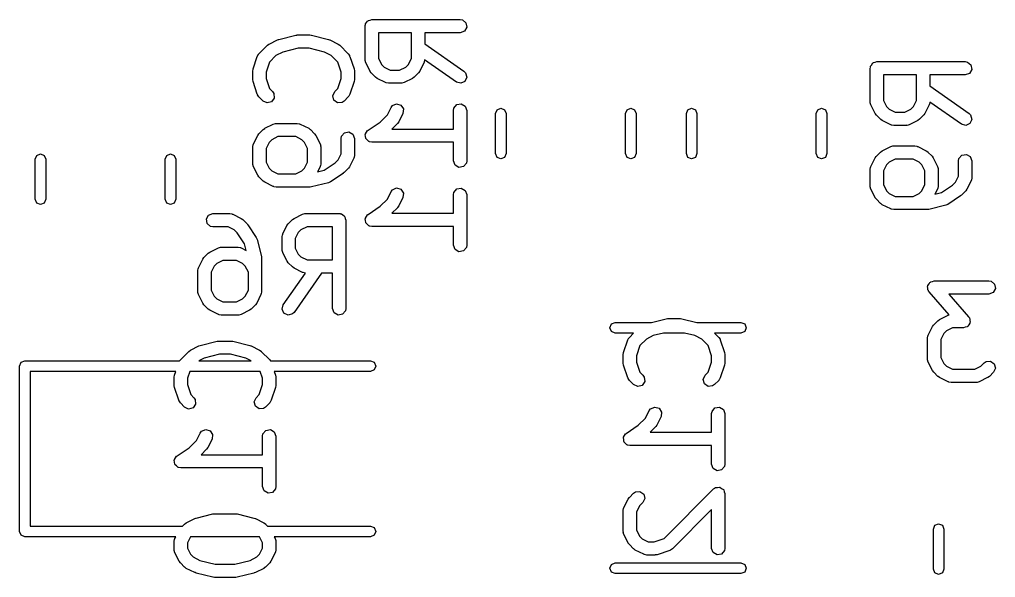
# Model space of a CAD drawing. Extents: x 0.3 to 2.46, y 0.23 to 1.78.
# Drawn here: x 0.8367 to 1.2714, y 0.7224 to 0.9708 of the extents above; entities that cross this region are included whole.
import ezdxf

# ---------------------------------------------------------------- set-up
doc = ezdxf.new("R2010")
doc.units = 0
doc.header["$MEASUREMENT"] = 0
doc.layers.add('BLACK', color=7, linetype='CONTINUOUS')

msp = doc.modelspace()

# ---------------------------------------------------------------- linework, layer by layer
at = {"layer": 'BLACK', "linetype": 'CONTINUOUS'}
for p, q in [((0.990801, 0.968816), (0.991294, 0.969404)), ((0.991294, 0.969404), (0.991678, 0.970068)), ((0.991678, 0.970068), (0.991928, 0.97016)), ((0.991928, 0.97016), (0.992099, 0.970364)), ((0.992099, 0.970364), (0.992855, 0.970497)), ((0.992855, 0.970497), (0.993576, 0.970759)), ((0.993576, 0.970759), (1.03295, 0.970759)), ((1.03295, 0.970759), (1.03396, 0.970581)), ((1.03396, 0.970581), (1.0355, 0.969283)), ((0.990623, 0.967807), (0.99069, 0.96819)), ((0.990623, 0.952808), (0.990623, 0.967807)), ((0.990668, 0.968319), (0.990733, 0.968433)), ((0.99069, 0.96819), (0.990668, 0.968319)), ((0.990733, 0.968433), (0.990801, 0.968816)), ((1.03484, 0.965545), (1.03295, 0.964854)), ((1.03585, 0.967294), (1.03484, 0.965545)), ((1.0355, 0.969283), (1.03585, 0.967294)), ((0.94784, 0.959825), (0.951589, 0.9617)), ((0.951589, 0.9617), (0.952078, 0.961845)), ((0.952078, 0.961845), (0.952194, 0.961923)), ((0.952194, 0.961923), (0.959693, 0.963798)), ((0.959693, 0.963798), (0.960281, 0.96384)), ((0.960281, 0.96384), (0.960409, 0.963886)), ((0.960409, 0.963886), (0.966033, 0.963886)), ((0.966033, 0.963886), (0.966614, 0.963784)), ((0.966614, 0.963784), (0.966749, 0.963798)), ((0.966749, 0.963798), (0.974249, 0.961923)), ((0.974249, 0.961923), (0.974714, 0.961716)), ((0.974714, 0.961716), (0.974853, 0.9617)), ((0.974853, 0.9617), (0.978602, 0.959825)), ((1.01125, 0.964854), (0.996528, 0.964854)), ((0.996528, 0.964854), (0.996528, 0.953505)), ((1.01125, 0.953505), (1.01125, 0.964854)), ((1.03295, 0.964854), (1.01715, 0.964854)), ((1.01715, 0.964854), (1.01715, 0.95997)), ((0.943323, 0.955522), (0.947073, 0.959272)), ((0.947073, 0.959272), (0.947796, 0.959778)), ((0.947796, 0.959778), (0.94784, 0.959825)), ((0.960773, 0.957981), (0.953941, 0.956273)), ((0.96567, 0.957981), (0.960773, 0.957981)), ((0.972502, 0.956273), (0.96567, 0.957981)), ((0.978602, 0.959825), (0.979311, 0.959299)), ((0.979311, 0.959299), (0.97937, 0.959272)), ((0.97937, 0.959272), (0.983119, 0.955522)), ((1.01715, 0.95997), (1.03464, 0.947728)), ((0.940735, 0.948744), (0.94261, 0.954368)), ((0.94261, 0.954368), (0.943098, 0.95527)), ((0.943098, 0.95527), (0.943248, 0.955363)), ((0.943248, 0.955363), (0.943323, 0.955522)), ((0.95091, 0.954757), (0.947992, 0.95184)), ((0.953941, 0.956273), (0.95091, 0.954757)), ((0.975533, 0.954757), (0.972502, 0.956273)), ((0.978451, 0.95184), (0.975533, 0.954757)), ((0.983119, 0.955522), (0.983708, 0.954682)), ((0.983708, 0.954682), (0.983723, 0.954507)), ((0.983723, 0.954507), (0.983833, 0.954368)), ((0.983833, 0.954368), (0.985707, 0.948744)), ((0.990683, 0.952643), (0.990623, 0.952808)), ((0.990642, 0.952471), (0.990683, 0.952643)), ((0.990935, 0.951488), (0.990642, 0.952471)), ((0.996528, 0.953505), (0.997877, 0.950808)), ((1.0099, 0.950808), (1.01125, 0.953505)), ((1.01714, 0.952767), (1.01697, 0.951799)), ((1.03125, 0.94289), (1.01714, 0.952767)), ((1.21782, 0.951749), (1.21854, 0.952012)), ((1.21854, 0.952012), (1.25791, 0.952012)), ((1.25791, 0.952012), (1.25892, 0.951834)), ((0.940583, 0.94781), (0.940737, 0.94868)), ((0.940583, 0.944061), (0.940583, 0.94781)), ((0.940737, 0.94868), (0.940735, 0.948744)), ((0.947992, 0.95184), (0.946489, 0.947331)), ((0.979954, 0.947331), (0.978451, 0.95184)), ((0.985707, 0.948744), (0.985837, 0.947871)), ((0.985837, 0.947871), (0.985859, 0.94781)), ((0.985859, 0.94781), (0.985859, 0.944061)), ((0.992809, 0.947738), (0.990935, 0.951488)), ((0.992856, 0.947694), (0.992809, 0.947738)), ((0.993362, 0.946971), (0.992856, 0.947694)), ((0.997877, 0.950808), (0.999074, 0.949611)), ((0.999074, 0.949611), (1.00177, 0.948262)), ((1.00177, 0.948262), (1.006, 0.948262)), ((1.006, 0.948262), (1.0087, 0.949611)), ((1.0087, 0.949611), (1.0099, 0.950808)), ((1.01496, 0.947738), (1.01444, 0.947029)), ((1.01684, 0.951488), (1.01496, 0.947738)), ((1.01686, 0.951663), (1.01684, 0.951488)), ((1.01697, 0.951799), (1.01686, 0.951663)), ((1.03464, 0.947728), (1.03536, 0.947003)), ((1.21558, 0.949059), (1.21565, 0.949442)), ((1.21558, 0.934061), (1.21558, 0.949059)), ((1.21563, 0.949572), (1.21569, 0.949685)), ((1.21565, 0.949442), (1.21563, 0.949572)), ((1.21569, 0.949685), (1.21576, 0.950069)), ((1.21576, 0.950069), (1.21625, 0.950656)), ((1.21625, 0.950656), (1.21664, 0.951321)), ((1.21664, 0.951321), (1.21689, 0.951412)), ((1.21689, 0.951412), (1.21706, 0.951616)), ((1.21706, 0.951616), (1.21782, 0.951749)), ((1.25892, 0.951834), (1.26046, 0.950535)), ((1.26081, 0.948546), (1.2598, 0.946797)), ((1.26046, 0.950535), (1.26081, 0.948546)), ((0.940605, 0.944), (0.940583, 0.944061)), ((0.940735, 0.943127), (0.940605, 0.944)), ((0.946489, 0.947331), (0.946489, 0.94454)), ((0.946489, 0.94454), (0.947992, 0.940031)), ((0.978451, 0.940032), (0.979954, 0.94454)), ((0.979954, 0.94454), (0.979954, 0.947331)), ((0.985859, 0.944061), (0.985706, 0.943191)), ((0.995237, 0.945096), (0.993362, 0.946971)), ((0.995295, 0.945069), (0.995237, 0.945096)), ((0.996005, 0.944543), (0.995295, 0.945069)), ((0.999754, 0.942668), (0.996005, 0.944543)), ((1.01177, 0.944543), (1.00802, 0.942668)), ((1.01181, 0.94459), (1.01177, 0.944543)), ((1.01254, 0.945096), (1.01181, 0.94459)), ((1.01441, 0.946971), (1.01254, 0.945096)), ((1.01444, 0.947029), (1.01441, 0.946971)), ((1.03589, 0.945052), (1.03503, 0.943222)), ((1.03536, 0.947003), (1.03589, 0.945052)), ((1.23621, 0.946106), (1.22149, 0.946106)), ((1.22149, 0.946106), (1.22149, 0.934758)), ((1.23621, 0.934758), (1.23621, 0.946106)), ((1.25791, 0.946106), (1.24211, 0.946106)), ((1.24211, 0.946106), (1.24211, 0.941222)), ((1.2598, 0.946797), (1.25791, 0.946106)), ((0.94261, 0.937503), (0.940735, 0.943127)), ((0.947992, 0.940031), (0.949374, 0.93865)), ((0.977069, 0.93865), (0.978451, 0.940032)), ((0.985707, 0.943127), (0.983833, 0.937503)), ((0.985706, 0.943191), (0.985707, 0.943127)), ((0.999929, 0.942648), (0.999754, 0.942668)), ((1.00006, 0.942535), (0.999929, 0.942648)), ((1.00107, 0.942357), (1.00006, 0.942535)), ((1.0067, 0.942357), (1.00107, 0.942357)), ((1.00686, 0.942417), (1.0067, 0.942357)), ((1.00704, 0.942376), (1.00686, 0.942417)), ((1.00802, 0.942668), (1.00704, 0.942376)), ((1.0332, 0.942368), (1.03125, 0.94289)), ((1.03503, 0.943222), (1.0332, 0.942368)), ((1.24211, 0.941222), (1.2596, 0.928981)), ((0.942719, 0.937364), (0.94261, 0.937503)), ((0.942735, 0.937189), (0.942719, 0.937364)), ((0.943323, 0.936349), (0.942735, 0.937189)), ((0.945198, 0.934474), (0.943323, 0.936349)), ((0.950138, 0.935797), (0.948979, 0.934143)), ((0.949374, 0.93865), (0.949962, 0.93781)), ((0.949962, 0.93781), (0.950138, 0.935797)), ((0.976215, 0.936819), (0.977069, 0.93865)), ((0.976738, 0.934868), (0.976215, 0.936819)), ((0.978392, 0.93371), (0.976738, 0.934868)), ((0.983119, 0.936349), (0.981245, 0.934474)), ((0.983194, 0.936509), (0.983119, 0.936349)), ((0.983344, 0.936601), (0.983194, 0.936509)), ((0.983833, 0.937503), (0.983344, 0.936601)), ((1.22149, 0.934758), (1.22284, 0.93206)), ((1.23486, 0.93206), (1.23621, 0.934758)), ((0.947028, 0.93362), (0.945198, 0.934474)), ((0.948979, 0.934143), (0.947028, 0.93362)), ((0.980405, 0.933886), (0.978392, 0.93371)), ((0.981245, 0.934474), (0.980405, 0.933886)), ((1.00052, 0.928311), (1.00218, 0.931632)), ((1.00218, 0.931632), (1.00279, 0.932455)), ((1.00279, 0.932455), (1.00465, 0.933259)), ((1.00465, 0.933259), (1.00658, 0.932683)), ((1.00658, 0.932683), (1.0077, 0.930997)), ((1.0077, 0.930997), (1.00747, 0.928991)), ((1.02999, 0.930311), (1.03017, 0.931321)), ((1.02999, 0.922015), (1.02999, 0.930311)), ((1.03017, 0.931321), (1.03147, 0.932868)), ((1.03147, 0.932868), (1.03346, 0.933219)), ((1.03346, 0.933219), (1.03521, 0.932209)), ((1.03521, 0.932209), (1.0359, 0.930311)), ((1.0359, 0.930311), (1.0359, 0.907814)), ((1.0487, 0.92894), (1.04939, 0.93061)), ((1.04939, 0.93061), (1.05106, 0.931302)), ((1.05106, 0.931302), (1.05273, 0.93061)), ((1.05273, 0.93061), (1.05343, 0.92894)), ((1.10657, 0.92894), (1.10727, 0.93061)), ((1.10727, 0.93061), (1.10894, 0.931302)), ((1.10894, 0.931302), (1.11061, 0.93061)), ((1.11061, 0.93061), (1.1113, 0.92894)), ((1.1337, 0.92894), (1.13439, 0.93061)), ((1.13439, 0.93061), (1.13606, 0.931302)), ((1.13606, 0.931302), (1.13773, 0.93061)), ((1.13773, 0.93061), (1.13843, 0.92894)), ((1.19157, 0.92894), (1.19227, 0.93061)), ((1.19227, 0.93061), (1.19394, 0.931302)), ((1.19394, 0.931302), (1.19561, 0.93061)), ((1.19561, 0.93061), (1.1963, 0.92894)), ((1.21564, 0.933895), (1.21558, 0.934061)), ((1.2156, 0.933723), (1.21564, 0.933895)), ((1.2159, 0.93274), (1.2156, 0.933723)), ((1.21777, 0.928991), (1.2159, 0.93274)), ((1.22284, 0.93206), (1.22403, 0.930863)), ((1.22403, 0.930863), (1.22673, 0.929514)), ((1.23096, 0.929514), (1.23366, 0.930863)), ((1.23366, 0.930863), (1.23486, 0.93206)), ((1.2418, 0.93274), (1.23992, 0.928991)), ((1.24182, 0.932916), (1.2418, 0.93274)), ((1.24193, 0.933051), (1.24182, 0.932916)), ((1.2421, 0.934019), (1.24193, 0.933051)), ((1.25621, 0.924143), (1.2421, 0.934019)), ((0.997319, 0.925107), (1.00052, 0.928311)), ((1.00747, 0.928991), (1.00559, 0.925241)), ((1.0487, 0.91106), (1.0487, 0.92894)), ((1.05343, 0.92894), (1.05343, 0.91106)), ((1.10657, 0.91106), (1.10657, 0.92894)), ((1.1113, 0.92894), (1.1113, 0.91106)), ((1.1337, 0.91106), (1.1337, 0.92894)), ((1.13843, 0.92894), (1.13843, 0.91106)), ((1.19157, 0.91106), (1.19157, 0.92894)), ((1.1963, 0.92894), (1.1963, 0.91106)), ((1.21782, 0.928946), (1.21777, 0.928991)), ((1.21832, 0.928223), (1.21782, 0.928946)), ((1.2202, 0.926349), (1.21832, 0.928223)), ((1.22026, 0.926321), (1.2202, 0.926349)), ((1.22097, 0.925795), (1.22026, 0.926321)), ((1.22673, 0.929514), (1.23096, 0.929514)), ((1.2375, 0.926349), (1.23677, 0.925842)), ((1.23937, 0.928223), (1.2375, 0.926349)), ((1.2394, 0.928282), (1.23937, 0.928223)), ((1.23992, 0.928991), (1.2394, 0.928282)), ((1.2596, 0.928981), (1.26032, 0.928256)), ((1.26085, 0.926305), (1.25999, 0.924474)), ((1.26032, 0.928256), (1.26085, 0.926305)), ((0.943323, 0.919902), (0.945198, 0.921777)), ((0.945198, 0.921777), (0.945921, 0.922283)), ((0.945921, 0.922283), (0.945965, 0.92233)), ((0.945965, 0.92233), (0.949715, 0.924205)), ((0.949715, 0.924205), (0.950698, 0.924497)), ((0.950698, 0.924497), (0.950869, 0.924456)), ((0.950869, 0.924456), (0.951035, 0.924516)), ((0.951035, 0.924516), (0.960409, 0.924516)), ((0.960409, 0.924516), (0.961419, 0.924338)), ((0.961419, 0.924338), (0.961554, 0.924225)), ((0.961554, 0.924225), (0.96173, 0.924205)), ((0.96173, 0.924205), (0.965479, 0.92233)), ((0.965479, 0.92233), (0.966188, 0.921804)), ((0.966188, 0.921804), (0.966246, 0.921777)), ((0.966246, 0.921777), (0.968121, 0.919902)), ((0.991938, 0.921519), (0.997319, 0.925107)), ((1.00504, 0.924474), (1.00258, 0.922015)), ((1.00258, 0.922015), (1.02999, 0.922015)), ((1.00506, 0.924532), (1.00504, 0.924474)), ((1.00559, 0.925241), (1.00506, 0.924532)), ((1.22471, 0.923921), (1.22097, 0.925795)), ((1.22489, 0.923901), (1.22471, 0.923921)), ((1.22503, 0.923787), (1.22489, 0.923901)), ((1.22604, 0.923609), (1.22503, 0.923787)), ((1.23166, 0.923609), (1.22604, 0.923609)), ((1.23183, 0.923669), (1.23166, 0.923609)), ((1.232, 0.923628), (1.23183, 0.923669)), ((1.23298, 0.923921), (1.232, 0.923628)), ((1.23673, 0.925795), (1.23298, 0.923921)), ((1.23677, 0.925842), (1.23673, 0.925795)), ((1.25816, 0.92362), (1.25621, 0.924143)), ((1.25999, 0.924474), (1.25816, 0.92362)), ((0.940895, 0.915385), (0.94277, 0.919135)), ((0.94277, 0.919135), (0.943296, 0.919844)), ((0.943296, 0.919844), (0.943323, 0.919902)), ((0.949035, 0.917262), (0.947838, 0.916065)), ((0.951732, 0.918611), (0.949035, 0.917262)), ((0.959712, 0.918611), (0.951732, 0.918611)), ((0.962409, 0.917262), (0.959712, 0.918611)), ((0.963607, 0.916065), (0.962409, 0.917262)), ((0.968121, 0.919902), (0.968628, 0.919179)), ((0.968628, 0.919179), (0.968674, 0.919135)), ((0.968674, 0.919135), (0.970549, 0.915385)), ((0.979954, 0.917814), (0.980132, 0.918824)), ((0.979954, 0.911012), (0.979954, 0.917814)), ((0.980132, 0.918824), (0.98143, 0.920371)), ((0.98143, 0.920371), (0.983419, 0.920722)), ((0.983419, 0.920722), (0.985168, 0.919712)), ((0.985168, 0.919712), (0.985859, 0.917814)), ((0.985859, 0.917814), (0.985859, 0.910315)), ((0.990668, 0.919575), (0.990753, 0.919722)), ((0.990816, 0.918731), (0.990668, 0.919575)), ((0.990742, 0.919892), (0.991249, 0.920582)), ((0.990753, 0.919722), (0.990742, 0.919892)), ((0.990872, 0.917876), (0.990816, 0.918731)), ((0.990989, 0.917754), (0.990872, 0.917876)), ((0.991018, 0.917586), (0.990989, 0.917754)), ((0.991675, 0.917035), (0.991018, 0.917586)), ((0.991249, 0.920582), (0.991678, 0.921325)), ((0.991678, 0.921325), (0.991837, 0.921383)), ((0.991837, 0.921383), (0.991938, 0.921519)), ((0.940583, 0.914064), (0.940761, 0.915074)), ((0.940583, 0.906565), (0.940583, 0.914064)), ((0.940761, 0.915074), (0.940875, 0.91521)), ((0.940875, 0.91521), (0.940895, 0.915385)), ((0.947838, 0.916065), (0.946489, 0.913367)), ((0.946489, 0.913367), (0.946489, 0.907262)), ((0.964955, 0.913367), (0.963607, 0.916065)), ((0.964955, 0.907262), (0.964955, 0.913367)), ((0.970549, 0.915385), (0.970841, 0.914402)), ((0.970841, 0.914402), (0.9708, 0.91423)), ((0.9708, 0.91423), (0.970861, 0.914064)), ((0.970861, 0.914064), (0.970861, 0.906565)), ((0.992267, 0.916416), (0.991675, 0.917035)), ((0.992436, 0.916397), (0.992267, 0.916416)), ((0.992566, 0.916288), (0.992436, 0.916397)), ((0.993576, 0.91611), (0.992566, 0.916288)), ((1.02999, 0.91611), (0.993576, 0.91611)), ((1.02999, 0.907814), (1.02999, 0.91611)), ((1.22097, 0.91233), (1.22471, 0.914205)), ((1.22471, 0.914205), (1.2257, 0.914497)), ((1.2257, 0.914497), (1.22587, 0.914456)), ((1.22587, 0.914456), (1.22604, 0.914516)), ((1.22604, 0.914516), (1.23541, 0.914516)), ((1.23541, 0.914516), (1.23642, 0.914338)), ((1.23642, 0.914338), (1.23655, 0.914225)), ((1.23655, 0.914225), (1.23673, 0.914205)), ((1.23673, 0.914205), (1.24048, 0.91233)), ((0.843701, 0.908625), (0.844393, 0.910295)), ((0.843701, 0.890746), (0.843701, 0.908625)), ((0.844393, 0.910295), (0.846063, 0.910987)), ((0.846063, 0.910987), (0.847733, 0.910295)), ((0.847733, 0.910295), (0.848425, 0.908625)), ((0.848425, 0.908625), (0.848425, 0.890746)), ((0.901575, 0.908625), (0.902267, 0.910295)), ((0.901575, 0.890746), (0.901575, 0.908625)), ((0.902267, 0.910295), (0.903937, 0.910987)), ((0.903937, 0.910987), (0.905607, 0.910295)), ((0.905607, 0.910295), (0.906299, 0.908625)), ((0.906299, 0.908625), (0.906299, 0.890746)), ((0.978605, 0.908315), (0.979954, 0.911012)), ((0.985547, 0.908994), (0.983673, 0.905245)), ((0.985567, 0.90917), (0.985547, 0.908994)), ((0.985681, 0.909305), (0.985567, 0.90917)), ((0.985859, 0.910315), (0.985681, 0.909305)), ((1.04939, 0.90939), (1.0487, 0.91106)), ((1.05106, 0.908698), (1.04939, 0.90939)), ((1.05273, 0.90939), (1.05106, 0.908698)), ((1.05343, 0.91106), (1.05273, 0.90939)), ((1.10727, 0.90939), (1.10657, 0.91106)), ((1.10894, 0.908698), (1.10727, 0.90939)), ((1.11061, 0.90939), (1.10894, 0.908698)), ((1.1113, 0.91106), (1.11061, 0.90939)), ((1.13439, 0.90939), (1.1337, 0.91106)), ((1.13606, 0.908698), (1.13439, 0.90939)), ((1.13773, 0.90939), (1.13606, 0.908698)), ((1.13843, 0.91106), (1.13773, 0.90939)), ((1.19227, 0.90939), (1.19157, 0.91106)), ((1.19394, 0.908698), (1.19227, 0.90939)), ((1.19561, 0.90939), (1.19394, 0.908698)), ((1.1963, 0.91106), (1.19561, 0.90939)), ((1.2159, 0.905385), (1.21777, 0.909135)), ((1.21777, 0.909135), (1.2183, 0.909844)), ((1.2183, 0.909844), (1.21832, 0.909902)), ((1.21832, 0.909902), (1.2202, 0.911777)), ((1.2202, 0.911777), (1.22092, 0.912283)), ((1.22092, 0.912283), (1.22097, 0.91233)), ((1.22673, 0.908611), (1.22403, 0.907262)), ((1.23471, 0.908611), (1.22673, 0.908611)), ((1.23741, 0.907262), (1.23471, 0.908611)), ((1.24048, 0.91233), (1.24119, 0.911804)), ((1.24119, 0.911804), (1.24125, 0.911777)), ((1.24125, 0.911777), (1.24312, 0.909902)), ((1.24312, 0.909902), (1.24363, 0.909179)), ((1.24363, 0.909179), (1.24367, 0.909135)), ((1.24367, 0.909135), (1.24555, 0.905385)), ((1.25495, 0.907814), (1.25513, 0.908824)), ((1.25513, 0.908824), (1.25643, 0.910371)), ((1.25643, 0.910371), (1.25842, 0.910722)), ((1.25842, 0.910722), (1.26017, 0.909712)), ((1.26017, 0.909712), (1.26086, 0.907814)), ((0.940644, 0.9064), (0.940583, 0.906565)), ((0.940603, 0.906228), (0.940644, 0.9064)), ((0.940895, 0.905245), (0.940603, 0.906228)), ((0.94277, 0.901495), (0.940895, 0.905245)), ((0.946489, 0.907262), (0.947838, 0.904565)), ((0.947838, 0.904565), (0.949035, 0.903368)), ((0.962409, 0.903368), (0.963607, 0.904565)), ((0.963607, 0.904565), (0.964955, 0.907262)), ((0.970549, 0.905245), (0.969403, 0.902952)), ((0.970569, 0.90542), (0.970549, 0.905245)), ((0.970683, 0.905556), (0.970569, 0.90542)), ((0.970861, 0.906565), (0.970683, 0.905556)), ((0.97232, 0.903682), (0.977276, 0.906985)), ((0.977276, 0.906985), (0.978605, 0.908315)), ((0.983119, 0.904477), (0.981245, 0.902603)), ((0.983147, 0.904536), (0.983119, 0.904477)), ((0.983673, 0.905245), (0.983147, 0.904536)), ((1.03068, 0.905916), (1.02999, 0.907814)), ((1.03243, 0.904906), (1.03068, 0.905916)), ((1.03442, 0.905257), (1.03243, 0.904906)), ((1.03572, 0.906804), (1.03442, 0.905257)), ((1.0359, 0.907814), (1.03572, 0.906804)), ((1.21558, 0.904064), (1.21576, 0.905074)), ((1.21576, 0.905074), (1.21587, 0.90521)), ((1.21587, 0.90521), (1.2159, 0.905385)), ((1.22284, 0.906065), (1.22149, 0.903367)), ((1.22403, 0.907262), (1.22284, 0.906065)), ((1.23861, 0.906065), (1.23741, 0.907262)), ((1.23996, 0.903367), (1.23861, 0.906065)), ((1.24555, 0.905385), (1.24584, 0.904402)), ((1.24584, 0.904402), (1.2458, 0.90423)), ((1.2458, 0.90423), (1.24586, 0.904064)), ((1.25495, 0.901012), (1.25495, 0.907814)), ((1.26086, 0.907814), (1.26086, 0.900315)), ((0.942817, 0.901451), (0.94277, 0.901495)), ((0.943323, 0.900728), (0.942817, 0.901451)), ((0.945198, 0.898853), (0.943323, 0.900728)), ((0.949035, 0.903368), (0.951732, 0.902019)), ((0.951732, 0.902019), (0.959712, 0.902019)), ((0.959712, 0.902019), (0.962409, 0.903368)), ((0.969403, 0.902952), (0.97232, 0.903682)), ((0.980795, 0.902234), (0.97517, 0.898484)), ((0.980876, 0.902345), (0.980795, 0.902234)), ((0.981245, 0.902603), (0.980876, 0.902345)), ((1.21558, 0.896565), (1.21558, 0.904064)), ((1.22149, 0.903367), (1.22149, 0.897262)), ((1.23996, 0.897262), (1.23996, 0.903367)), ((1.24586, 0.904064), (1.24586, 0.896565)), ((1.2536, 0.898315), (1.25495, 0.901012)), ((1.26086, 0.900315), (1.26068, 0.899305)), ((0.945256, 0.898826), (0.945198, 0.898853)), ((0.945965, 0.8983), (0.945256, 0.898826)), ((0.949715, 0.896425), (0.945965, 0.8983)), ((0.94989, 0.896405), (0.949715, 0.896425)), ((0.950025, 0.896292), (0.94989, 0.896405)), ((0.951035, 0.896114), (0.950025, 0.896292)), ((0.966033, 0.896114), (0.951035, 0.896114)), ((0.966162, 0.89616), (0.966033, 0.896114)), ((0.966749, 0.896202), (0.966162, 0.89616)), ((0.974249, 0.898077), (0.966749, 0.896202)), ((0.974263, 0.898086), (0.974249, 0.898077)), ((0.97517, 0.898484), (0.974263, 0.898086)), ((1.00279, 0.89496), (1.00465, 0.895763)), ((1.00465, 0.895763), (1.00658, 0.895187)), ((1.03147, 0.895373), (1.03346, 0.895724)), ((1.03346, 0.895724), (1.03521, 0.894714)), ((1.21564, 0.8964), (1.21558, 0.896565)), ((1.2156, 0.896228), (1.21564, 0.8964)), ((1.2159, 0.895245), (1.2156, 0.896228)), ((1.22149, 0.897262), (1.22284, 0.894565)), ((1.23861, 0.894565), (1.23996, 0.897262)), ((1.24568, 0.895556), (1.24557, 0.89542)), ((1.24586, 0.896565), (1.24568, 0.895556)), ((1.24732, 0.893682), (1.25228, 0.896985)), ((1.25228, 0.896985), (1.2536, 0.898315)), ((1.26055, 0.898994), (1.25867, 0.895245)), ((1.26057, 0.89917), (1.26055, 0.898994)), ((1.26068, 0.899305), (1.26057, 0.89917)), ((1.00052, 0.890815), (1.00218, 0.894136)), ((1.00218, 0.894136), (1.00279, 0.89496)), ((1.00747, 0.891495), (1.00559, 0.887746)), ((1.00658, 0.895187), (1.0077, 0.893502)), ((1.0077, 0.893502), (1.00747, 0.891495)), ((1.02999, 0.892816), (1.03017, 0.893826)), ((1.02999, 0.88452), (1.02999, 0.892816)), ((1.03017, 0.893826), (1.03147, 0.895373)), ((1.03521, 0.894714), (1.0359, 0.892816)), ((1.0359, 0.892816), (1.0359, 0.870319)), ((1.21777, 0.891495), (1.2159, 0.895245)), ((1.21782, 0.891451), (1.21777, 0.891495)), ((1.21832, 0.890728), (1.21782, 0.891451)), ((1.22284, 0.894565), (1.22403, 0.893368)), ((1.22403, 0.893368), (1.22673, 0.892019)), ((1.22673, 0.892019), (1.23471, 0.892019)), ((1.23471, 0.892019), (1.23741, 0.893368)), ((1.23741, 0.893368), (1.23861, 0.894565)), ((1.24555, 0.895245), (1.2444, 0.892952)), ((1.2444, 0.892952), (1.24732, 0.893682)), ((1.24557, 0.89542), (1.24555, 0.895245)), ((1.25579, 0.892234), (1.25017, 0.888484)), ((1.25588, 0.892345), (1.25579, 0.892234)), ((1.25624, 0.892603), (1.25588, 0.892345)), ((1.25812, 0.894477), (1.25624, 0.892603)), ((1.25815, 0.894536), (1.25812, 0.894477)), ((1.25867, 0.895245), (1.25815, 0.894536)), ((0.844393, 0.889075), (0.843701, 0.890746)), ((0.846063, 0.888383), (0.844393, 0.889075)), ((0.847733, 0.889075), (0.846063, 0.888383)), ((0.848425, 0.890746), (0.847733, 0.889075)), ((0.902267, 0.889075), (0.901575, 0.890746)), ((0.903937, 0.888383), (0.902267, 0.889075)), ((0.905607, 0.889075), (0.903937, 0.888383)), ((0.906299, 0.890746), (0.905607, 0.889075)), ((0.991938, 0.884024), (0.997319, 0.887612)), ((0.997319, 0.887612), (1.00052, 0.890815)), ((1.00504, 0.886978), (1.00258, 0.88452)), ((1.00506, 0.887037), (1.00504, 0.886978)), ((1.00559, 0.887746), (1.00506, 0.887037)), ((1.2202, 0.888853), (1.21832, 0.890728)), ((1.22026, 0.888826), (1.2202, 0.888853)), ((1.22097, 0.8883), (1.22026, 0.888826)), ((1.22471, 0.886425), (1.22097, 0.8883)), ((1.24925, 0.888077), (1.24175, 0.886202)), ((1.24926, 0.888086), (1.24925, 0.888077)), ((1.25017, 0.888484), (1.24926, 0.888086)), ((0.919908, 0.881977), (0.920918, 0.883726)), ((0.920918, 0.883726), (0.922816, 0.884417)), ((0.922816, 0.884417), (0.930315, 0.884417)), ((0.930315, 0.884417), (0.931325, 0.884239)), ((0.931325, 0.884239), (0.93146, 0.884125)), ((0.93146, 0.884125), (0.931635, 0.884105)), ((0.931635, 0.884105), (0.935385, 0.88223)), ((0.958991, 0.88223), (0.96274, 0.884105)), ((0.96274, 0.884105), (0.963723, 0.884397)), ((0.963723, 0.884397), (0.963895, 0.884356)), ((0.963895, 0.884356), (0.964061, 0.884417)), ((0.964061, 0.884417), (0.979059, 0.884417)), ((0.979059, 0.884417), (0.979442, 0.884349)), ((0.979442, 0.884349), (0.979572, 0.884372)), ((0.979572, 0.884372), (0.979685, 0.884306)), ((0.979685, 0.884306), (0.980069, 0.884239)), ((0.980069, 0.884239), (0.980656, 0.883745)), ((0.980656, 0.883745), (0.981321, 0.883362)), ((0.981321, 0.883362), (0.981412, 0.883111)), ((0.981412, 0.883111), (0.981616, 0.88294)), ((0.981616, 0.88294), (0.981749, 0.882185)), ((0.990742, 0.882397), (0.991249, 0.883087)), ((0.991249, 0.883087), (0.991678, 0.883829)), ((0.991678, 0.883829), (0.991837, 0.883887)), ((0.991837, 0.883887), (0.991938, 0.884024)), ((1.00258, 0.88452), (1.02999, 0.88452)), ((1.22489, 0.886405), (1.22471, 0.886425)), ((1.22503, 0.886292), (1.22489, 0.886405)), ((1.22604, 0.886114), (1.22503, 0.886292)), ((1.24103, 0.886114), (1.22604, 0.886114)), ((1.24116, 0.88616), (1.24103, 0.886114)), ((1.24175, 0.886202), (1.24116, 0.88616)), ((0.920259, 0.879987), (0.919908, 0.881977)), ((0.921806, 0.878689), (0.920259, 0.879987)), ((0.922816, 0.878511), (0.921806, 0.878689)), ((0.929618, 0.878511), (0.922816, 0.878511)), ((0.932315, 0.877162), (0.929618, 0.878511)), ((0.935385, 0.88223), (0.936094, 0.881704)), ((0.936094, 0.881704), (0.936152, 0.881677)), ((0.936152, 0.881677), (0.938027, 0.879802)), ((0.938027, 0.879802), (0.938285, 0.879434)), ((0.938285, 0.879434), (0.938396, 0.879352)), ((0.938396, 0.879352), (0.942146, 0.873728)), ((0.953921, 0.875285), (0.955795, 0.879035)), ((0.955795, 0.879035), (0.956321, 0.879744)), ((0.956321, 0.879744), (0.956349, 0.879802)), ((0.956349, 0.879802), (0.958223, 0.881677)), ((0.958223, 0.881677), (0.958946, 0.882183)), ((0.958946, 0.882183), (0.958991, 0.88223)), ((0.964758, 0.878511), (0.96206, 0.877162)), ((0.976106, 0.878511), (0.964758, 0.878511)), ((0.976106, 0.863794), (0.976106, 0.878511)), ((0.981749, 0.882185), (0.982012, 0.881464)), ((0.982012, 0.881464), (0.982012, 0.842094)), ((0.990668, 0.88208), (0.990753, 0.882227)), ((0.990816, 0.881236), (0.990668, 0.88208)), ((0.990753, 0.882227), (0.990742, 0.882397)), ((0.990872, 0.880381), (0.990816, 0.881236)), ((0.990989, 0.880258), (0.990872, 0.880381)), ((0.991018, 0.880091), (0.990989, 0.880258)), ((0.991675, 0.87954), (0.991018, 0.880091)), ((0.992267, 0.87892), (0.991675, 0.87954)), ((0.992436, 0.878902), (0.992267, 0.87892)), ((0.992566, 0.878793), (0.992436, 0.878902)), ((0.993576, 0.878615), (0.992566, 0.878793)), ((1.02999, 0.878615), (0.993576, 0.878615)), ((1.02999, 0.870319), (1.02999, 0.878615)), ((0.933644, 0.875833), (0.932315, 0.877162)), ((0.936948, 0.870878), (0.933644, 0.875833)), ((0.942146, 0.873728), (0.942544, 0.87282)), ((0.953609, 0.873965), (0.953787, 0.874975)), ((0.953609, 0.86834), (0.953609, 0.873965)), ((0.953787, 0.874975), (0.9539, 0.87511)), ((0.9539, 0.87511), (0.953921, 0.875285)), ((0.960863, 0.875965), (0.959514, 0.873268)), ((0.96206, 0.877162), (0.960863, 0.875965)), ((0.925245, 0.869107), (0.926228, 0.869399)), ((0.926228, 0.869399), (0.926399, 0.869358)), ((0.926399, 0.869358), (0.926565, 0.869418)), ((0.926565, 0.869418), (0.934064, 0.869418)), ((0.934064, 0.869418), (0.935074, 0.86924)), ((0.937677, 0.86796), (0.936948, 0.870878)), ((0.942544, 0.87282), (0.942553, 0.872806)), ((0.942553, 0.872806), (0.944428, 0.865307)), ((0.959514, 0.873268), (0.959514, 0.869038)), ((1.03068, 0.868421), (1.02999, 0.870319)), ((1.0359, 0.870319), (1.03572, 0.869309)), ((0.918853, 0.864804), (0.920728, 0.866679)), ((0.920728, 0.866679), (0.921451, 0.867185)), ((0.921451, 0.867185), (0.921495, 0.867232)), ((0.921495, 0.867232), (0.925245, 0.869107)), ((0.935074, 0.86924), (0.93521, 0.869127)), ((0.93521, 0.869127), (0.935385, 0.869107)), ((0.935385, 0.869107), (0.937677, 0.86796)), ((0.944428, 0.865307), (0.94447, 0.864719)), ((0.953669, 0.868175), (0.953609, 0.86834)), ((0.953628, 0.868003), (0.953669, 0.868175)), ((0.953921, 0.86702), (0.953628, 0.868003)), ((0.955795, 0.86327), (0.953921, 0.86702)), ((0.959514, 0.869038), (0.960863, 0.86634)), ((0.960863, 0.86634), (0.96206, 0.865143)), ((0.96206, 0.865143), (0.964758, 0.863794)), ((1.03243, 0.867411), (1.03068, 0.868421)), ((1.03442, 0.867762), (1.03243, 0.867411)), ((1.03572, 0.869309), (1.03442, 0.867762)), ((0.916425, 0.860287), (0.9183, 0.864037)), ((0.9183, 0.864037), (0.918826, 0.864746)), ((0.918826, 0.864746), (0.918853, 0.864804)), ((0.923368, 0.860967), (0.922019, 0.85827)), ((0.924565, 0.862164), (0.923368, 0.860967)), ((0.927262, 0.863513), (0.924565, 0.862164)), ((0.933367, 0.863513), (0.927262, 0.863513)), ((0.936065, 0.862164), (0.933367, 0.863513)), ((0.937262, 0.860967), (0.936065, 0.862164)), ((0.938611, 0.85827), (0.937262, 0.860967)), ((0.94447, 0.864719), (0.944516, 0.864591)), ((0.944516, 0.864591), (0.944516, 0.849593)), ((0.955842, 0.863226), (0.955795, 0.86327)), ((0.956349, 0.862503), (0.955842, 0.863226)), ((0.958223, 0.860628), (0.956349, 0.862503)), ((0.964758, 0.863794), (0.976106, 0.863794)), ((0.916114, 0.858967), (0.916292, 0.859977)), ((0.916114, 0.849593), (0.916114, 0.858967)), ((0.916292, 0.859977), (0.916405, 0.860112)), ((0.916405, 0.860112), (0.916425, 0.860287)), ((0.922019, 0.85827), (0.922019, 0.85029)), ((0.938611, 0.85029), (0.938611, 0.85827)), ((0.954143, 0.843787), (0.964019, 0.857896)), ((0.958282, 0.860601), (0.958223, 0.860628)), ((0.958991, 0.860075), (0.958282, 0.860601)), ((0.971222, 0.857889), (0.958981, 0.8404)), ((0.96274, 0.8582), (0.958991, 0.860075)), ((0.962916, 0.85818), (0.96274, 0.8582)), ((0.963051, 0.858067), (0.962916, 0.85818)), ((0.964019, 0.857896), (0.963051, 0.858067)), ((0.976106, 0.857889), (0.971222, 0.857889)), ((0.976106, 0.842094), (0.976106, 0.857889)), ((1.24116, 0.851977), (1.24128, 0.852181)), ((1.24127, 0.852416), (1.24177, 0.853036)), ((1.24128, 0.852181), (1.24127, 0.852416)), ((1.24177, 0.853036), (1.24217, 0.853726)), ((1.24217, 0.853726), (1.24239, 0.853806)), ((1.24239, 0.853806), (1.24254, 0.85399)), ((1.24254, 0.85399), (1.24332, 0.854144)), ((1.24332, 0.854144), (1.24407, 0.854417)), ((1.24407, 0.854417), (1.26844, 0.854417)), ((1.26844, 0.854417), (1.26945, 0.854239)), ((1.26945, 0.854239), (1.271, 0.85294)), ((1.271, 0.85294), (1.27135, 0.850951)), ((0.916174, 0.849427), (0.916114, 0.849593)), ((0.916133, 0.849255), (0.916174, 0.849427)), ((0.916425, 0.848272), (0.916133, 0.849255)), ((0.9183, 0.844523), (0.916425, 0.848272)), ((0.922019, 0.85029), (0.923368, 0.847592)), ((0.937262, 0.847592), (0.938611, 0.85029)), ((0.944205, 0.848272), (0.94233, 0.844523)), ((0.944225, 0.848448), (0.944205, 0.848272)), ((0.944338, 0.848583), (0.944225, 0.848448)), ((0.944516, 0.849593), (0.944338, 0.848583)), ((1.2413, 0.851193), (1.24116, 0.851977)), ((1.24131, 0.850397), (1.2413, 0.851193)), ((1.24149, 0.850108), (1.24131, 0.850397)), ((1.24151, 0.849987), (1.24149, 0.850108)), ((1.24161, 0.849899), (1.24151, 0.849987)), ((1.24184, 0.849519), (1.24161, 0.849899)), ((1.25081, 0.839274), (1.24184, 0.849519)), ((1.26844, 0.848511), (1.25057, 0.848511)), ((1.25057, 0.848511), (1.25941, 0.83841)), ((1.27034, 0.849202), (1.26844, 0.848511)), ((1.27135, 0.850951), (1.27034, 0.849202)), ((0.918347, 0.844479), (0.9183, 0.844523)), ((0.918853, 0.843755), (0.918347, 0.844479)), ((0.920728, 0.841881), (0.918853, 0.843755)), ((0.923368, 0.847592), (0.924565, 0.846395)), ((0.924565, 0.846395), (0.927262, 0.845046)), ((0.927262, 0.845046), (0.933367, 0.845046)), ((0.933367, 0.845046), (0.936065, 0.846395)), ((0.936065, 0.846395), (0.937262, 0.847592)), ((0.941777, 0.843755), (0.939902, 0.841881)), ((0.941804, 0.843814), (0.941777, 0.843755)), ((0.94233, 0.844523), (0.941804, 0.843814)), ((0.95362, 0.841836), (0.954143, 0.843787)), ((0.920786, 0.841853), (0.920728, 0.841881)), ((0.921495, 0.841327), (0.920786, 0.841853)), ((0.925245, 0.839453), (0.921495, 0.841327)), ((0.92542, 0.839433), (0.925245, 0.839453)), ((0.925555, 0.839319), (0.92542, 0.839433)), ((0.926565, 0.839141), (0.925555, 0.839319)), ((0.934064, 0.839141), (0.926565, 0.839141)), ((0.93423, 0.839201), (0.934064, 0.839141)), ((0.934402, 0.83916), (0.93423, 0.839201)), ((0.935385, 0.839453), (0.934402, 0.83916)), ((0.939134, 0.841327), (0.935385, 0.839453)), ((0.939179, 0.841374), (0.939134, 0.841327)), ((0.939902, 0.841881), (0.939179, 0.841374)), ((0.954474, 0.840006), (0.95362, 0.841836)), ((0.956305, 0.839152), (0.954474, 0.840006)), ((0.958256, 0.839675), (0.956305, 0.839152)), ((0.958981, 0.8404), (0.958256, 0.839675)), ((0.976797, 0.840196), (0.976106, 0.842094)), ((0.978546, 0.839186), (0.976797, 0.840196)), ((0.980535, 0.839537), (0.978546, 0.839186)), ((0.981834, 0.841084), (0.980535, 0.839537)), ((0.982012, 0.842094), (0.981834, 0.841084)), ((1.2465, 0.837232), (1.25024, 0.839107)), ((1.25024, 0.839107), (1.25081, 0.839274)), ((1.09964, 0.833543), (1.10033, 0.835214)), ((1.10033, 0.835214), (1.102, 0.835906)), ((1.102, 0.835906), (1.11813, 0.835906)), ((1.11813, 0.835906), (1.12469, 0.837546)), ((1.12469, 0.837546), (1.12528, 0.837587)), ((1.12528, 0.837587), (1.12541, 0.837634)), ((1.12541, 0.837634), (1.13103, 0.837634)), ((1.13103, 0.837634), (1.13161, 0.837532)), ((1.13161, 0.837532), (1.13175, 0.837546)), ((1.13175, 0.837546), (1.13831, 0.835906)), ((1.13831, 0.835906), (1.158, 0.835906)), ((1.158, 0.835906), (1.15967, 0.835214)), ((1.15967, 0.835214), (1.16036, 0.833543)), ((1.2433, 0.834037), (1.24383, 0.834746)), ((1.24383, 0.834746), (1.24385, 0.834804)), ((1.24385, 0.834804), (1.24573, 0.836679)), ((1.24573, 0.836679), (1.24645, 0.837185)), ((1.24645, 0.837185), (1.2465, 0.837232)), ((1.25949, 0.834893), (1.25909, 0.834204)), ((1.25941, 0.83841), (1.25964, 0.83803)), ((1.25998, 0.835513), (1.25949, 0.834893)), ((1.25964, 0.83803), (1.25975, 0.837942)), ((1.25975, 0.837942), (1.25977, 0.837822)), ((1.25977, 0.837822), (1.25994, 0.837533)), ((1.25994, 0.837533), (1.25996, 0.836737)), ((1.25996, 0.836737), (1.2601, 0.835953)), ((1.2601, 0.835953), (1.25998, 0.835749)), ((1.25998, 0.835749), (1.25998, 0.835513)), ((1.10033, 0.831873), (1.09964, 0.833543)), ((1.102, 0.831181), (1.10033, 0.831873)), ((1.11023, 0.831181), (1.102, 0.831181)), ((1.10832, 0.82927), (1.11023, 0.831181)), ((1.12358, 0.831181), (1.11894, 0.830021)), ((1.13286, 0.831181), (1.12358, 0.831181)), ((1.1375, 0.830021), (1.13286, 0.831181)), ((1.158, 0.831181), (1.14621, 0.831181)), ((1.14621, 0.831181), (1.14812, 0.82927)), ((1.15967, 0.831873), (1.158, 0.831181)), ((1.16036, 0.833543), (1.15967, 0.831873)), ((1.24141, 0.830112), (1.24143, 0.830287)), ((1.24143, 0.830287), (1.2433, 0.834037)), ((1.24837, 0.830967), (1.24702, 0.82827)), ((1.24956, 0.832164), (1.24837, 0.830967)), ((1.25226, 0.833513), (1.24956, 0.832164)), ((1.25719, 0.833513), (1.25226, 0.833513)), ((1.25794, 0.833785), (1.25719, 0.833513)), ((1.25872, 0.83394), (1.25794, 0.833785)), ((1.25887, 0.834123), (1.25872, 0.83394)), ((1.25909, 0.834204), (1.25887, 0.834123)), ((0.917194, 0.825671), (0.924693, 0.827546)), ((0.924693, 0.827546), (0.925281, 0.827587)), ((0.925281, 0.827587), (0.925409, 0.827634)), ((0.925409, 0.827634), (0.931033, 0.827634)), ((0.931033, 0.827634), (0.931614, 0.827532)), ((0.931614, 0.827532), (0.931749, 0.827546)), ((0.931749, 0.827546), (0.939249, 0.825671)), ((1.10573, 0.822492), (1.10761, 0.828116)), ((1.10761, 0.828116), (1.1081, 0.829018)), ((1.1081, 0.829018), (1.10825, 0.82911)), ((1.10825, 0.82911), (1.10832, 0.82927)), ((1.11591, 0.828505), (1.11299, 0.825587)), ((1.11894, 0.830021), (1.11591, 0.828505)), ((1.14053, 0.828505), (1.1375, 0.830021)), ((1.14345, 0.825587), (1.14053, 0.828505)), ((1.14812, 0.82927), (1.14871, 0.82843)), ((1.14871, 0.82843), (1.14872, 0.828254)), ((1.14872, 0.828254), (1.14883, 0.828116)), ((1.14883, 0.828116), (1.15071, 0.822492)), ((1.24111, 0.828967), (1.24129, 0.829977)), ((1.24111, 0.819593), (1.24111, 0.828967)), ((1.24129, 0.829977), (1.24141, 0.830112)), ((1.24702, 0.82827), (1.24702, 0.82029)), ((0.908323, 0.81927), (0.912073, 0.82302)), ((0.912073, 0.82302), (0.912796, 0.823526)), ((0.912796, 0.823526), (0.91284, 0.823573)), ((0.91284, 0.823573), (0.916589, 0.825448)), ((0.916589, 0.825448), (0.917078, 0.825593)), ((0.917078, 0.825593), (0.917194, 0.825671)), ((0.925773, 0.821729), (0.918941, 0.820021)), ((0.93067, 0.821729), (0.925773, 0.821729)), ((0.937502, 0.820021), (0.93067, 0.821729)), ((0.939249, 0.825671), (0.939714, 0.825464)), ((0.939714, 0.825464), (0.939853, 0.825448)), ((0.939853, 0.825448), (0.943602, 0.823573)), ((0.943602, 0.823573), (0.944311, 0.823047)), ((0.944311, 0.823047), (0.94437, 0.82302)), ((0.94437, 0.82302), (0.948119, 0.81927)), ((1.10558, 0.821558), (1.10574, 0.822427)), ((1.10574, 0.822427), (1.10573, 0.822492)), ((1.11299, 0.825587), (1.11149, 0.821079)), ((1.14495, 0.821079), (1.14345, 0.825587)), ((1.15071, 0.822492), (1.15084, 0.821619)), ((1.15084, 0.821619), (1.15086, 0.821558)), ((0.836693, 0.816496), (0.837385, 0.818166)), ((0.837385, 0.818166), (0.839055, 0.818858)), ((0.839055, 0.818858), (0.908012, 0.818858)), ((0.908012, 0.818858), (0.908098, 0.819018)), ((0.908098, 0.819018), (0.908248, 0.81911)), ((0.908248, 0.81911), (0.908323, 0.81927)), ((0.918941, 0.820021), (0.916616, 0.818858)), ((0.916616, 0.818858), (0.939826, 0.818858)), ((0.939826, 0.818858), (0.937502, 0.820021)), ((0.948119, 0.81927), (0.948408, 0.818858)), ((0.948408, 0.818858), (0.992992, 0.818858)), ((0.992992, 0.818858), (0.994662, 0.818166)), ((0.994662, 0.818166), (0.995354, 0.816496)), ((1.10558, 0.817808), (1.10558, 0.821558)), ((1.10561, 0.817748), (1.10558, 0.817808)), ((1.10573, 0.816875), (1.10561, 0.817748)), ((1.11149, 0.821079), (1.11149, 0.818288)), ((1.11149, 0.818288), (1.11299, 0.813779)), ((1.14345, 0.813779), (1.14495, 0.818288)), ((1.14495, 0.818288), (1.14495, 0.821079)), ((1.15086, 0.817808), (1.15071, 0.816939)), ((1.15086, 0.821558), (1.15086, 0.817808)), ((1.24117, 0.819427), (1.24111, 0.819593)), ((1.24113, 0.819255), (1.24117, 0.819427)), ((1.24143, 0.818272), (1.24113, 0.819255)), ((1.2433, 0.814523), (1.24143, 0.818272)), ((1.24702, 0.82029), (1.24837, 0.817592)), ((1.24837, 0.817592), (1.24956, 0.816395)), ((1.26481, 0.816395), (1.26635, 0.817931)), ((1.26635, 0.817931), (1.26719, 0.818519)), ((1.26719, 0.818519), (1.2692, 0.818695)), ((1.2692, 0.818695), (1.27086, 0.817537)), ((1.27086, 0.817537), (1.27138, 0.815586)), ((0.836693, 0.742874), (0.836693, 0.816496)), ((0.906282, 0.814134), (0.841417, 0.814134)), ((0.841417, 0.814134), (0.841417, 0.745236)), ((0.905735, 0.812492), (0.906282, 0.814134)), ((0.912507, 0.814134), (0.911489, 0.811079)), ((0.943935, 0.814134), (0.912507, 0.814134)), ((0.944954, 0.811079), (0.943935, 0.814134)), ((0.992992, 0.814134), (0.95016, 0.814134)), ((0.95016, 0.814134), (0.950707, 0.812492)), ((0.994662, 0.814826), (0.992992, 0.814134)), ((0.995354, 0.816496), (0.994662, 0.814826)), ((1.10761, 0.81125), (1.10573, 0.816875)), ((1.11299, 0.813779), (1.11437, 0.812397)), ((1.14207, 0.812397), (1.14345, 0.813779)), ((1.15071, 0.816875), (1.14883, 0.81125)), ((1.15071, 0.816939), (1.15071, 0.816875)), ((1.24335, 0.814479), (1.2433, 0.814523)), ((1.24385, 0.813755), (1.24335, 0.814479)), ((1.24573, 0.811881), (1.24385, 0.813755)), ((1.24956, 0.816395), (1.25226, 0.815046)), ((1.25226, 0.815046), (1.26212, 0.815046)), ((1.26212, 0.815046), (1.26481, 0.816395)), ((1.27053, 0.813755), (1.26865, 0.811881)), ((1.27138, 0.815586), (1.27053, 0.813755)), ((0.905583, 0.811558), (0.905737, 0.812427)), ((0.905583, 0.807808), (0.905583, 0.811558)), ((0.905737, 0.812427), (0.905735, 0.812492)), ((0.911489, 0.811079), (0.911489, 0.808288)), ((0.944954, 0.808288), (0.944954, 0.811079)), ((0.950707, 0.812492), (0.950837, 0.811619)), ((0.950837, 0.811619), (0.950859, 0.811558)), ((0.950859, 0.811558), (0.950859, 0.807808)), ((1.10772, 0.811112), (1.10761, 0.81125)), ((1.10773, 0.810936), (1.10772, 0.811112)), ((1.10832, 0.810096), (1.10773, 0.810936)), ((1.1102, 0.808221), (1.10832, 0.810096)), ((1.11514, 0.809545), (1.11398, 0.807891)), ((1.11437, 0.812397), (1.11496, 0.811557)), ((1.11496, 0.811557), (1.11514, 0.809545)), ((1.14122, 0.810567), (1.14207, 0.812397)), ((1.14174, 0.808616), (1.14122, 0.810567)), ((1.14339, 0.807457), (1.14174, 0.808616)), ((1.14812, 0.810096), (1.14624, 0.808221)), ((1.14819, 0.810256), (1.14812, 0.810096)), ((1.14834, 0.810349), (1.14819, 0.810256)), ((1.14883, 0.81125), (1.14834, 0.810349)), ((1.24579, 0.811853), (1.24573, 0.811881)), ((1.2465, 0.811327), (1.24579, 0.811853)), ((1.25024, 0.809453), (1.2465, 0.811327)), ((1.25042, 0.809433), (1.25024, 0.809453)), ((1.25056, 0.809319), (1.25042, 0.809433)), ((1.25157, 0.809141), (1.25056, 0.809319)), ((1.26281, 0.809141), (1.25157, 0.809141)), ((1.26298, 0.809201), (1.26281, 0.809141)), ((1.26315, 0.80916), (1.26298, 0.809201)), ((1.26413, 0.809453), (1.26315, 0.80916)), ((1.26788, 0.811327), (1.26413, 0.809453)), ((1.26793, 0.811374), (1.26788, 0.811327)), ((1.26865, 0.811881), (1.26793, 0.811374)), ((0.905605, 0.807748), (0.905583, 0.807808)), ((0.905735, 0.806875), (0.905605, 0.807748)), ((0.90761, 0.80125), (0.905735, 0.806875)), ((0.911489, 0.808288), (0.912992, 0.803779)), ((0.943451, 0.803779), (0.944954, 0.808288)), ((0.950707, 0.806875), (0.948833, 0.80125)), ((0.950859, 0.807808), (0.950706, 0.806939)), ((0.950706, 0.806939), (0.950707, 0.806875)), ((1.11203, 0.807368), (1.1102, 0.808221)), ((1.11398, 0.807891), (1.11203, 0.807368)), ((1.1454, 0.807633), (1.14339, 0.807457)), ((1.14624, 0.808221), (1.1454, 0.807633)), ((0.907719, 0.801112), (0.90761, 0.80125)), ((0.907735, 0.800936), (0.907719, 0.801112)), ((0.908323, 0.800096), (0.907735, 0.800936)), ((0.910198, 0.798221), (0.908323, 0.800096)), ((0.912992, 0.803779), (0.914374, 0.802397)), ((0.914374, 0.802397), (0.914962, 0.801557)), ((0.914962, 0.801557), (0.915138, 0.799545)), ((0.941215, 0.800567), (0.942069, 0.802397)), ((0.941738, 0.798616), (0.941215, 0.800567)), ((0.942069, 0.802397), (0.943451, 0.803779)), ((0.948119, 0.800096), (0.946245, 0.798221)), ((0.948194, 0.800256), (0.948119, 0.800096)), ((0.948344, 0.800349), (0.948194, 0.800256)), ((0.948833, 0.80125), (0.948344, 0.800349)), ((0.912028, 0.797368), (0.910198, 0.798221)), ((0.913979, 0.797891), (0.912028, 0.797368)), ((0.915138, 0.799545), (0.913979, 0.797891)), ((0.943392, 0.797457), (0.941738, 0.798616)), ((0.945405, 0.797633), (0.943392, 0.797457)), ((0.946245, 0.798221), (0.945405, 0.797633)), ((1.11548, 0.793311), (1.11714, 0.796632)), ((1.11714, 0.796632), (1.11775, 0.797455)), ((1.11775, 0.797455), (1.11961, 0.798259)), ((1.11961, 0.798259), (1.12154, 0.797683)), ((1.12154, 0.797683), (1.12266, 0.795997)), ((1.12266, 0.795997), (1.12243, 0.793991)), ((1.14495, 0.795311), (1.14513, 0.796321)), ((1.14513, 0.796321), (1.14643, 0.797868)), ((1.14643, 0.797868), (1.14842, 0.798219)), ((1.14842, 0.798219), (1.15017, 0.797209)), ((1.15017, 0.797209), (1.15086, 0.795311)), ((1.11228, 0.790107), (1.11548, 0.793311)), ((1.12243, 0.793991), (1.12055, 0.790241)), ((1.14495, 0.787015), (1.14495, 0.795311)), ((1.15086, 0.795311), (1.15086, 0.772814)), ((0.917144, 0.786632), (0.917755, 0.787455)), ((0.917755, 0.787455), (0.919608, 0.788259)), ((0.919608, 0.788259), (0.921544, 0.787683)), ((0.921544, 0.787683), (0.922657, 0.785997)), ((0.945132, 0.786321), (0.94643, 0.787868)), ((0.94643, 0.787868), (0.948419, 0.788219)), ((0.948419, 0.788219), (0.950168, 0.787209)), ((0.950168, 0.787209), (0.950859, 0.785311)), ((1.1069, 0.786519), (1.11228, 0.790107)), ((1.12, 0.789474), (1.11754, 0.787015)), ((1.11754, 0.787015), (1.14495, 0.787015)), ((1.12003, 0.789532), (1.12, 0.789474)), ((1.12055, 0.790241), (1.12003, 0.789532)), ((0.912279, 0.780107), (0.915483, 0.783311)), ((0.915483, 0.783311), (0.917144, 0.786632)), ((0.922426, 0.783991), (0.920551, 0.780241)), ((0.922657, 0.785997), (0.922426, 0.783991)), ((0.944954, 0.785311), (0.945132, 0.786321)), ((0.944954, 0.777015), (0.944954, 0.785311)), ((0.950859, 0.785311), (0.950859, 0.762814)), ((1.10563, 0.784575), (1.10571, 0.784722)), ((1.10578, 0.783731), (1.10563, 0.784575)), ((1.1057, 0.784892), (1.10621, 0.785582)), ((1.10571, 0.784722), (1.1057, 0.784892)), ((1.10583, 0.782876), (1.10578, 0.783731)), ((1.10595, 0.782754), (1.10583, 0.782876)), ((1.10598, 0.782586), (1.10595, 0.782754)), ((1.10664, 0.782035), (1.10598, 0.782586)), ((1.10621, 0.785582), (1.10664, 0.786325)), ((1.10664, 0.786325), (1.1068, 0.786383)), ((1.1068, 0.786383), (1.1069, 0.786519)), ((0.906898, 0.776519), (0.912279, 0.780107)), ((0.919998, 0.779474), (0.91754, 0.777015)), ((0.920025, 0.779532), (0.919998, 0.779474)), ((0.920551, 0.780241), (0.920025, 0.779532)), ((1.10723, 0.781416), (1.10664, 0.782035)), ((1.1074, 0.781397), (1.10723, 0.781416)), ((1.10753, 0.781288), (1.1074, 0.781397)), ((1.10854, 0.78111), (1.10753, 0.781288)), ((1.14495, 0.78111), (1.10854, 0.78111)), ((1.14495, 0.772814), (1.14495, 0.78111)), ((0.905628, 0.774575), (0.905713, 0.774722)), ((0.905777, 0.773731), (0.905628, 0.774575)), ((0.905702, 0.774892), (0.90621, 0.775582)), ((0.905713, 0.774722), (0.905702, 0.774892)), ((0.90621, 0.775582), (0.906638, 0.776325)), ((0.906638, 0.776325), (0.906798, 0.776383)), ((0.906798, 0.776383), (0.906898, 0.776519)), ((0.91754, 0.777015), (0.944954, 0.777015)), ((0.905832, 0.772876), (0.905777, 0.773731)), ((0.90595, 0.772754), (0.905832, 0.772876)), ((0.905979, 0.772586), (0.90595, 0.772754)), ((0.906636, 0.772035), (0.905979, 0.772586)), ((0.907227, 0.771416), (0.906636, 0.772035)), ((0.907396, 0.771397), (0.907227, 0.771416)), ((0.907526, 0.771288), (0.907396, 0.771397)), ((0.908536, 0.77111), (0.907526, 0.771288)), ((0.944954, 0.77111), (0.908536, 0.77111)), ((0.944954, 0.762814), (0.944954, 0.77111)), ((1.14564, 0.770916), (1.14495, 0.772814)), ((1.14739, 0.769906), (1.14564, 0.770916)), ((1.14938, 0.770257), (1.14739, 0.769906)), ((1.15068, 0.771804), (1.14938, 0.770257)), ((1.15086, 0.772814), (1.15068, 0.771804)), ((0.945644, 0.760916), (0.944954, 0.762814)), ((0.947394, 0.759906), (0.945644, 0.760916)), ((0.950681, 0.761804), (0.949383, 0.760257)), ((0.950859, 0.762814), (0.950681, 0.761804)), ((1.12381, 0.739774), (1.14582, 0.761779)), ((1.14582, 0.761779), (1.14635, 0.762148)), ((1.14635, 0.762148), (1.14643, 0.762248)), ((1.14643, 0.762248), (1.14651, 0.762262)), ((1.14651, 0.762262), (1.14666, 0.762367)), ((1.14666, 0.762367), (1.14754, 0.762444)), ((1.14754, 0.762444), (1.14842, 0.762599)), ((1.14842, 0.762599), (1.14854, 0.762531)), ((1.14854, 0.762531), (1.14867, 0.762543)), ((1.14867, 0.762543), (1.1494, 0.762033)), ((1.1494, 0.762033), (1.15017, 0.761589)), ((1.15017, 0.761589), (1.15021, 0.761462)), ((1.15021, 0.761462), (1.15033, 0.761384)), ((1.15033, 0.761384), (1.15056, 0.760526)), ((0.949383, 0.760257), (0.947394, 0.759906)), ((1.1059, 0.753512), (1.10777, 0.757262)), ((1.10777, 0.757262), (1.1083, 0.757971)), ((1.1083, 0.757971), (1.10832, 0.758029)), ((1.10832, 0.758029), (1.1102, 0.759904)), ((1.1102, 0.759904), (1.11104, 0.760492)), ((1.11104, 0.760492), (1.11305, 0.760668)), ((1.11305, 0.760668), (1.1147, 0.75951)), ((1.11523, 0.757559), (1.11437, 0.755728)), ((1.1147, 0.75951), (1.11523, 0.757559)), ((1.15056, 0.760526), (1.15086, 0.759691)), ((1.15086, 0.759691), (1.15086, 0.735319)), ((1.10558, 0.752192), (1.10576, 0.753202)), ((1.10558, 0.742818), (1.10558, 0.752192)), ((1.10576, 0.753202), (1.10587, 0.753337)), ((1.10587, 0.753337), (1.1059, 0.753512)), ((1.11284, 0.754192), (1.11149, 0.751495)), ((1.11437, 0.755728), (1.11284, 0.754192)), ((1.14495, 0.752562), (1.1275, 0.735106)), ((1.14495, 0.735319), (1.14495, 0.752562)), ((0.910965, 0.746707), (0.914715, 0.748582)), ((0.914715, 0.748582), (0.915203, 0.748727)), ((0.915203, 0.748727), (0.915319, 0.748806)), ((0.915319, 0.748806), (0.922818, 0.750681)), ((0.922818, 0.750681), (0.923406, 0.750722)), ((0.923406, 0.750722), (0.923534, 0.750769)), ((0.923534, 0.750769), (0.932908, 0.750769)), ((0.932908, 0.750769), (0.933488, 0.750666)), ((0.933488, 0.750666), (0.933624, 0.750681)), ((0.933624, 0.750681), (0.941123, 0.748806)), ((0.941123, 0.748806), (0.941589, 0.748598)), ((0.941589, 0.748598), (0.941728, 0.748582)), ((0.941728, 0.748582), (0.945477, 0.746707)), ((1.11149, 0.751495), (1.11149, 0.743515)), ((0.841417, 0.745236), (0.90928, 0.745236)), ((0.90928, 0.745236), (0.910198, 0.746154)), ((0.910198, 0.746154), (0.910921, 0.746661)), ((0.910921, 0.746661), (0.910965, 0.746707)), ((0.945477, 0.746707), (0.946186, 0.746182)), ((0.946186, 0.746182), (0.946245, 0.746154)), ((0.946245, 0.746154), (0.947163, 0.745236)), ((0.947163, 0.745236), (0.992992, 0.745236)), ((0.992992, 0.745236), (0.994662, 0.744544)), ((0.994662, 0.744544), (0.995354, 0.742874)), ((1.11149, 0.743515), (1.11284, 0.740817)), ((1.2437, 0.74394), (1.24439, 0.74561)), ((1.2437, 0.72606), (1.2437, 0.74394)), ((1.24439, 0.74561), (1.24606, 0.746302)), ((1.24606, 0.746302), (1.24773, 0.74561)), ((1.24773, 0.74561), (1.24843, 0.74394)), ((1.24843, 0.74394), (1.24843, 0.72606)), ((0.837385, 0.741204), (0.836693, 0.742874)), ((0.839055, 0.740512), (0.837385, 0.741204)), ((0.90627, 0.740512), (0.839055, 0.740512)), ((0.905583, 0.738442), (0.905761, 0.739452)), ((0.905761, 0.739452), (0.905875, 0.739587)), ((0.905875, 0.739587), (0.905895, 0.739763)), ((0.905895, 0.739763), (0.90627, 0.740512)), ((0.912838, 0.740443), (0.911489, 0.737745)), ((0.912907, 0.740512), (0.912838, 0.740443)), ((0.943535, 0.740512), (0.912907, 0.740512)), ((0.943605, 0.740443), (0.943535, 0.740512)), ((0.944954, 0.737745), (0.943605, 0.740443)), ((0.992992, 0.740512), (0.950173, 0.740512)), ((0.950173, 0.740512), (0.950547, 0.739763)), ((0.950547, 0.739763), (0.95084, 0.73878)), ((0.994662, 0.741204), (0.992992, 0.740512)), ((0.995354, 0.742874), (0.994662, 0.741204)), ((1.10564, 0.742652), (1.10558, 0.742818)), ((1.1056, 0.74248), (1.10564, 0.742652)), ((1.1059, 0.741497), (1.1056, 0.74248)), ((1.10777, 0.737748), (1.1059, 0.741497)), ((1.11284, 0.740817), (1.11403, 0.73962)), ((1.11403, 0.73962), (1.11673, 0.738271)), ((1.11931, 0.738271), (1.12381, 0.739774)), ((0.905583, 0.734693), (0.905583, 0.738442)), ((0.905644, 0.734527), (0.905583, 0.734693)), ((0.911489, 0.737745), (0.911489, 0.73539)), ((0.911489, 0.73539), (0.912838, 0.732692)), ((0.943605, 0.732692), (0.944954, 0.73539)), ((0.944954, 0.73539), (0.944954, 0.737745)), ((0.950859, 0.734693), (0.950681, 0.733683)), ((0.95084, 0.73878), (0.950799, 0.738608)), ((0.950799, 0.738608), (0.950859, 0.738442)), ((0.950859, 0.738442), (0.950859, 0.734693)), ((1.10782, 0.737703), (1.10777, 0.737748)), ((1.10832, 0.73698), (1.10782, 0.737703)), ((1.1102, 0.735106), (1.10832, 0.73698)), ((1.11026, 0.735078), (1.1102, 0.735106)), ((1.11097, 0.734552), (1.11026, 0.735078)), ((1.11673, 0.738271), (1.11931, 0.738271)), ((1.1275, 0.735106), (1.12666, 0.734517)), ((1.14564, 0.733421), (1.14495, 0.735319)), ((1.15086, 0.735319), (1.15068, 0.734309)), ((0.905603, 0.734355), (0.905644, 0.734527)), ((0.905895, 0.733372), (0.905603, 0.734355)), ((0.90777, 0.729623), (0.905895, 0.733372)), ((0.912838, 0.732692), (0.914035, 0.731495)), ((0.914035, 0.731495), (0.917066, 0.72998)), ((0.939377, 0.72998), (0.942408, 0.731495)), ((0.942408, 0.731495), (0.943605, 0.732692)), ((0.950547, 0.733372), (0.948673, 0.729623)), ((0.950567, 0.733547), (0.950547, 0.733372)), ((0.950681, 0.733683), (0.950567, 0.733547)), ((1.11471, 0.732678), (1.11097, 0.734552)), ((1.11489, 0.732658), (1.11471, 0.732678)), ((1.11503, 0.732544), (1.11489, 0.732658)), ((1.11604, 0.732366), (1.11503, 0.732544)), ((1.11978, 0.732366), (1.11604, 0.732366)), ((1.11985, 0.732388), (1.11978, 0.732366)), ((1.12072, 0.732518), (1.11985, 0.732388)), ((1.12634, 0.734392), (1.12072, 0.732518)), ((1.12648, 0.734502), (1.12634, 0.734392)), ((1.12666, 0.734517), (1.12648, 0.734502)), ((1.14739, 0.732411), (1.14564, 0.733421)), ((1.14938, 0.732762), (1.14739, 0.732411)), ((1.15068, 0.734309), (1.14938, 0.732762)), ((0.907817, 0.729578), (0.90777, 0.729623)), ((0.908323, 0.728855), (0.907817, 0.729578)), ((0.910198, 0.72698), (0.908323, 0.728855)), ((0.910256, 0.726953), (0.910198, 0.72698)), ((0.910965, 0.726427), (0.910256, 0.726953)), ((0.914715, 0.724552), (0.910965, 0.726427)), ((0.917066, 0.72998), (0.923898, 0.728271)), ((0.923898, 0.728271), (0.932545, 0.728271)), ((0.932545, 0.728271), (0.939377, 0.72998)), ((0.945477, 0.726427), (0.941728, 0.724552)), ((0.945521, 0.726474), (0.945477, 0.726427)), ((0.946245, 0.72698), (0.945521, 0.726474)), ((0.948119, 0.728855), (0.946245, 0.72698)), ((0.948147, 0.728913), (0.948119, 0.728855)), ((0.948673, 0.729623), (0.948147, 0.728913)), ((1.09964, 0.726457), (1.10033, 0.728127)), ((1.10033, 0.724786), (1.09964, 0.726457)), ((1.10033, 0.728127), (1.102, 0.728819)), ((1.102, 0.728819), (1.158, 0.728819)), ((1.158, 0.728819), (1.15967, 0.728127)), ((1.15967, 0.728127), (1.16036, 0.726457)), ((1.16036, 0.726457), (1.15967, 0.724786)), ((1.24439, 0.72439), (1.2437, 0.72606)), ((1.24843, 0.72606), (1.24773, 0.72439)), ((0.914854, 0.724536), (0.914715, 0.724552)), ((0.915319, 0.724329), (0.914854, 0.724536)), ((0.922818, 0.722454), (0.915319, 0.724329)), ((0.922954, 0.722468), (0.922818, 0.722454)), ((0.923534, 0.722366), (0.922954, 0.722468)), ((0.932908, 0.722366), (0.923534, 0.722366)), ((0.933036, 0.722413), (0.932908, 0.722366)), ((0.933624, 0.722454), (0.933036, 0.722413)), ((0.941123, 0.724329), (0.933624, 0.722454)), ((0.941239, 0.724407), (0.941123, 0.724329)), ((0.941728, 0.724552), (0.941239, 0.724407)), ((1.102, 0.724094), (1.10033, 0.724786)), ((1.158, 0.724094), (1.102, 0.724094)), ((1.15967, 0.724786), (1.158, 0.724094)), ((1.24606, 0.723698), (1.24439, 0.72439)), ((1.24773, 0.72439), (1.24606, 0.723698))]:
    msp.add_line(p, q, dxfattribs=at)

doc.saveas('drawing.dxf')
